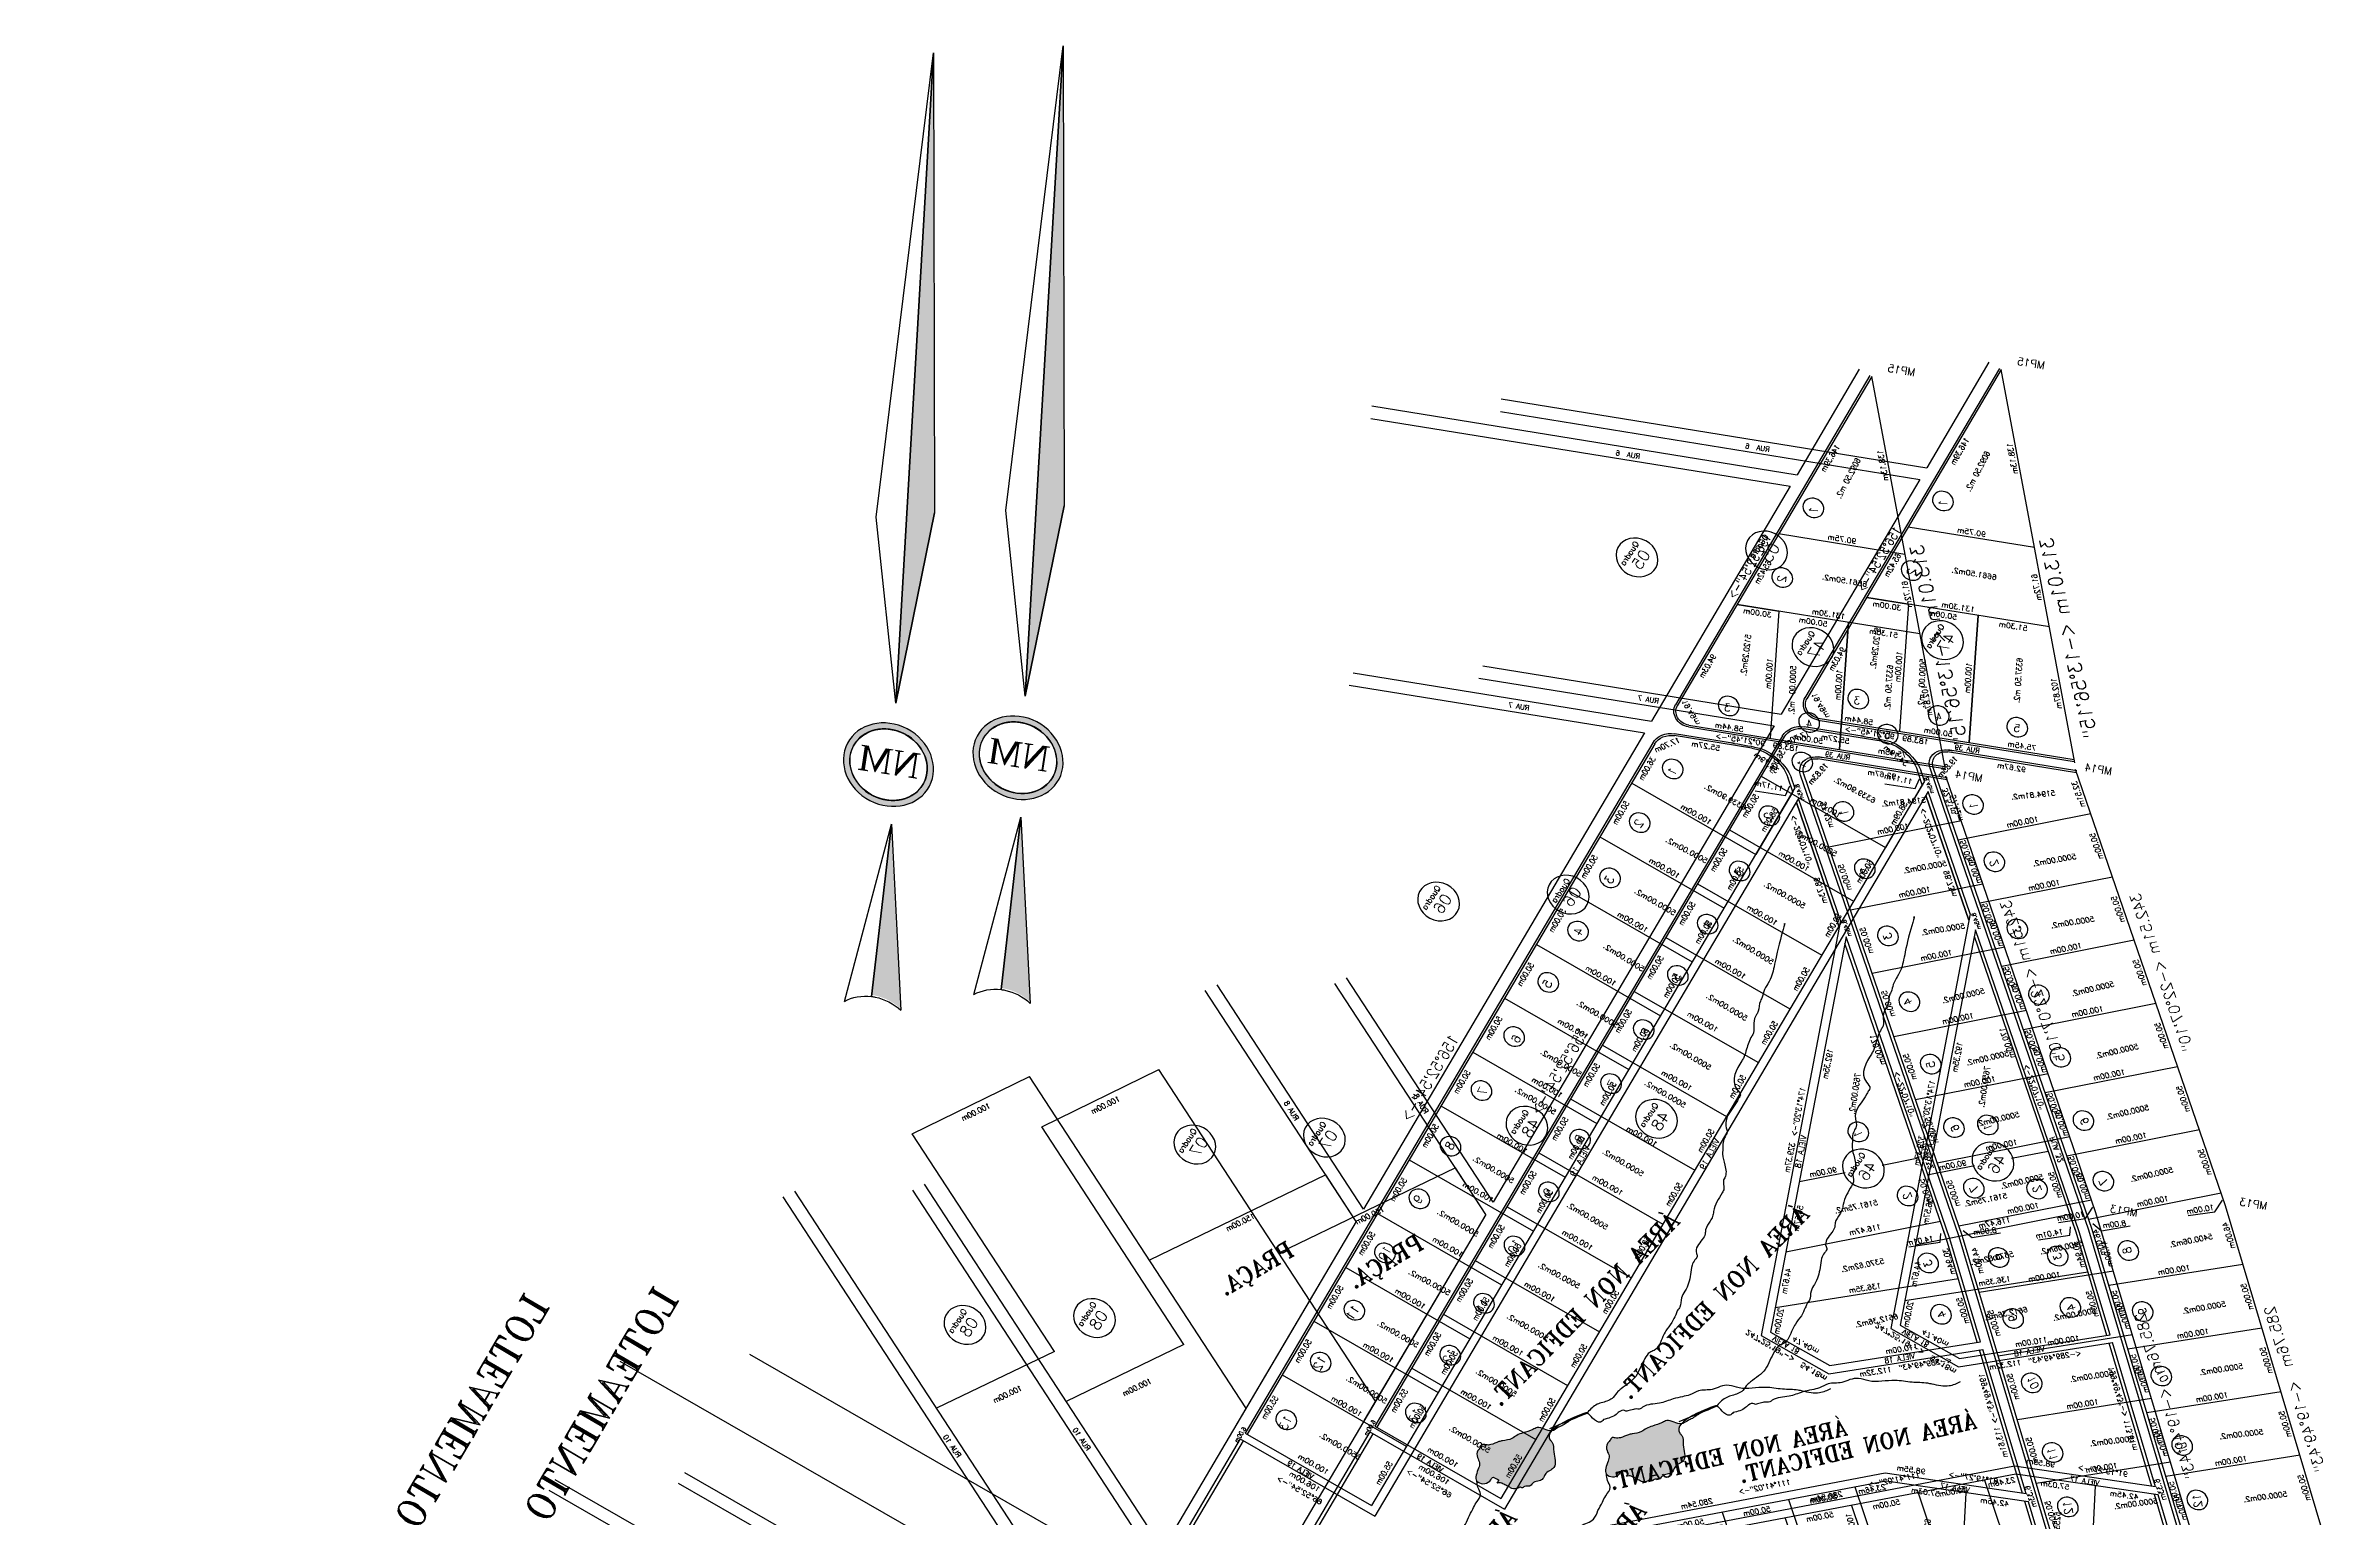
# Model space of a CAD drawing. Extents: x -23785941 to 8798891, y -8418521 to 21897894.
# Drawn here: x 3105478 to 3545974, y 5325285 to 5608624 of the extents above; entities that cross this region are included whole.
import ezdxf
from ezdxf.enums import TextEntityAlignment as Align

# ---------------------------------------------------------------- set-up
doc = ezdxf.new("R2010")
doc.units = 0
doc.header["$MEASUREMENT"] = 0
doc.header["$PDMODE"] = 34
doc.header["$PDSIZE"] = 1
doc.layers.get('0').update_dxf_attribs({"linetype": 'CONTINUOUS'})
for name, color, linetype in [('CALCADA', 3, 'CONTINUOUS'), ('REG60_100', 2, 'CONTINUOUS'), ('RUA', 1, 'CONTINUOUS'), ('TER_POLI', 5, 'CONTINUOUS'), ('VEGE', 102, 'CONTINUOUS'), ('VIEWPORT', 7, 'CONTINUOUS')]:
    doc.layers.add(name, color=color, linetype=linetype)
doc.styles.add('10MM', font='romans.shx', dxfattribs={"height": 40})
doc.styles.add('1_5MM', font='romans.shx', dxfattribs={"height": 6})
doc.styles.add('1MM', font='romans.shx', dxfattribs={"height": 4})
doc.styles.add('2_5MM', font='romans.shx', dxfattribs={"height": 10})
doc.styles.add('2MM', font='romans.shx', dxfattribs={"height": 8})
doc.styles.add('3MM', font='romans.shx', dxfattribs={"height": 12})

# ---------------------------------------------------------------- blocks, each defined once
blk = doc.blocks.new('A$C3D774E76')
for points in [[(-27071.4, -1293), (-26745.4, -1442.3), (-26596, -1479.7)], [(-26509.6, -1515.2), (-26381.1, -1581.2, -0.159042), (-26380.9, -1561.2, -0.01981), (-26380, -1558.8)]]:
    blk.add_hatch(color=5).paths.add_polyline_path(points)
h = blk.add_hatch(color=4)
h.paths.add_polyline_path([(-26517.4, -1495.1, 1), (-26582, -1495.1, 1)])
h.paths.add_polyline_path([(-26577.5, -1495.1, -1), (-26522, -1495.1, -1)], flags=16)
h = blk.add_hatch(color=140)
edge = h.paths.add_edge_path()
edge.add_spline(control_points=[(-26265.3, -2103.8), (-26266.6, -2104.1), (-26269.2, -2104.6), (-26268.2, -2101.5), (-26268.6, -2098.5), (-26261.4, -2100.1), (-26258.5, -2093.4), (-26259.5, -2090.9)], knot_values=[115.327452, 115.327452, 115.327452, 115.327452, 118.357913, 121.383088, 122.393725, 126.554079, 135.752083, 135.752083, 135.752083, 135.752083], degree=3, periodic=0)
edge.add_spline(control_points=[(-26259.5, -2090.9), (-26260.6, -2088.1), (-26267.4, -2087.9), (-26273.7, -2087.2), (-26276.3, -2083), (-26280.8, -2081.1), (-26284.4, -2082.3), (-26287.8, -2082), (-26288.6, -2085.2), (-26290.9, -2088.5), (-26294.8, -2090.8), (-26298.6, -2094.7), (-26301.6, -2098.8), (-26307, -2100.6), (-26311.5, -2104.4), (-26315.3, -2108.3), (-26322.4, -2111.5), (-26320.9, -2118.1), (-26322.7, -2120.7)], knot_values=[31.23915, 31.23915, 31.23915, 31.23915, 41.640246, 45.804788, 50.085304, 55.523839, 58.736896, 61.665313, 63.920934, 67.560565, 74.02093, 76.877172, 84.010755, 88.527727, 93.57187, 101.45722, 105.093834, 115.327452, 115.327452, 115.327452, 115.327452], degree=3, periodic=0)
edge.add_spline(control_points=[(-26322.7, -2120.7), (-26319.6, -2120.1), (-26316.5, -2120.7), (-26314.3, -2126.8), (-26306.9, -2129), (-26300.6, -2135.4), (-26294.1, -2133), (-26290.8, -2130.4), (-26286.8, -2131.4), (-26282.9, -2130.2), (-26281.1, -2127.2), (-26278.2, -2125.7), (-26274.7, -2125.6), (-26274.5, -2121.6), (-26271, -2121.6), (-26271.6, -2119.7), (-26269.1, -2118.3), (-26267.2, -2116.3), (-26267.4, -2113.2), (-26267.3, -2110.9), (-26267.3, -2108.5), (-26267.4, -2105.9), (-26266.2, -2104.7), (-26265.3, -2103.8)], knot_values=[58.763561, 58.763561, 58.763561, 58.763561, 67.40728, 69.664909, 76.941728, 89.140813, 92.334642, 96.846749, 100.887362, 104.081901, 108.360829, 110.618813, 113.812642, 117.449879, 119.707863, 120.716255, 122.143583, 127.190509, 128.198901, 131.224076, 134.251497, 135.259889, 138.897652, 138.897652, 138.897652, 138.897652], degree=3, periodic=0)
for p, q in [((-26720.6, -1407.6), (-27071.4, -1293)), ((-27071.4, -1293), (-26745.4, -1442.3)), ((-26596, -1479.7), (-26720.6, -1407.6)), ((-26027, -1521.6), (-26011.1, -1870.1)), ((-25901.3, -1909.5), (-25919, -1519.9)), ((-25891.3, -1909.1), (-25909.1, -1519.5)), ((-25994.9, -1913.8), (-26212.4, -1575)), ((-25983.3, -1913.3), (-26204, -1569.6)), ((-26296.6, -1629.1), (-26380.7, -1683.1)), ((-26194.9, -1787.4), (-26296.6, -1629.1)), ((-26983.2, -1678.3), (-27092, -1963.9)), ((-26973.9, -1681.9), (-27081.2, -1963.4)), ((-26225.8, -1924.3), (-26380.7, -1683.1)), ((-26194.9, -1787.4), (-26110.9, -1732.8)), ((-26787, -1753.1), (-26863.3, -1953.4)), ((-26776.8, -1754.6), (-26852.4, -1952.9)), ((-26410.5, -1932.8), (-26515.3, -1769.6)), ((-26399, -1932.2), (-26506.9, -1764.2)), ((-26420.7, -1898.4), (-26294.9, -1816.7)), ((-26399, -1932.2), (-26420.7, -1898.4)), ((-26399, -1932.2), (-25994.9, -1913.8)), ((-26852.4, -1952.9), (-26410.5, -1932.8)), ((-26848.3, -1962.7), (-26207.6, -1933.5)), ((-26399, -1932.2), (-26208.1, -1923.5)), ((-26207.7, -1932), (-26203.1, -2033.4)), ((-26201.8, -1930.7), (-26196.8, -2039.1)), ((-26512.3, -1947.4), (-26507.8, -2047.3)), ((-26462.4, -1945.1), (-26457.8, -2045)), ((-26412.4, -1942.9), (-26407.9, -2042.7)), ((-26362.5, -1940.6), (-26357.9, -2040.5)), ((-26312.5, -1938.3), (-26308, -2038.2)), ((-26262.6, -1936), (-26258, -2035.9)), ((-27189.8, -1968.3), (-27092, -1963.9)), ((-27081.2, -1963.4), (-26863.3, -1953.4)), ((-26812, -1961.1), (-26807.4, -2061)), ((-26762.1, -1958.8), (-26757.5, -2058.7)), ((-26712.1, -1956.5), (-26707.5, -2056.4)), ((-26662.2, -1954.3), (-26657.6, -2054.1)), ((-26612.2, -1952), (-26607.7, -2051.9)), ((-26562.3, -1949.7), (-26557.7, -2049.6)), ((-27075.4, -2056.4), (-27043.1, -1971.6)), ((-27024.5, -2091.3), (-26977.8, -1968.7)), ((-26977.8, -1968.7), (-26988.4, -1996.7)), ((-26881.2, -2024.2), (-26861.4, -1972.2)), ((-26988.4, -1996.7), (-26895, -2032.3)), ((-27006.3, -2043.4), (-26912.8, -2079)), ((-26912.8, -2079), (-27006.3, -2043.4)), ((-26869, -2063.8), (-26203.1, -2033.4)), ((-26862.8, -2069.5), (-26196.8, -2039.1)), ((-26852.2, -2040.2), (-26860.3, -2060.4)), ((-26865.5, -2063.6), (-26873.9, -2055.9)), ((-26860.3, -2060.4), (-26868.7, -2060)), ((-26865.5, -2063.6), (-26807.4, -2061)), ((-26931.2, -2155.3), (-26898.1, -2068.6)), ((-26839.6, -2103.8), (-26881.9, -2064.8)), ((-26881.9, -2064.8), (-26881.8, -2064.9)), ((-26859.2, -2069.4), (-26786.6, -2136.2)), ((-26786.6, -2136.2), (-26859.2, -2069.4)), ((-26907.3, -2177.4), (-26839.6, -2103.8)), ((-26612.9, -2312.4), (-26839.6, -2103.8)), ((-26786.6, -2136.2), (-26831.4, -2095)), ((-26786.6, -2136.2), (-26831.4, -2095)), ((-26870.5, -2211.2), (-26802.8, -2137.6)), ((-26791.8, -2134.9), (-26468.1, -2219.9)), ((-26416.3, -2341), (-26227.9, -2133.1)), ((-26782.3, -2143.5), (-26473.9, -2224.6)), ((-26605, -2303.4), (-26777.2, -2144.9)), ((-26411.1, -2344.2), (-26227.5, -2141.6)), ((-26833.7, -2245.1), (-26766, -2171.5)), ((-26796.9, -2278.9), (-26729.2, -2205.4)), ((-26614.5, -2219.2), (-26591.2, -2193.8)), ((-26615.3, -2293.9), (-26536.4, -2208.2)), ((-26493.2, -2219.5), (-26581.5, -2323.5)), ((-26468.1, -2219.9), (-26466.1, -2274.1)), ((-26294.6, -2215.7), (-26220.5, -2282.8)), ((-26473.9, -2224.6), (-26472.2, -2272)), ((-26760.1, -2312.8), (-26692.4, -2239.2)), ((-26652.1, -2260), (-26633.4, -2239.7)), ((-26328.2, -2252.7), (-26298.6, -2279.5)), ((-26723.3, -2346.7), (-26655.6, -2273.1)), ((-26585.8, -2282.6), (-26600.7, -2300.4)), ((-26472.2, -2272), (-26544.9, -2357.7)), ((-26466.1, -2274.1), (-26540.3, -2361.5)), ((-26605, -2303.4), (-26615.3, -2293.9)), ((-26605, -2303.4), (-26615.3, -2293.9)), ((-26600.7, -2300.4), (-26606.9, -2298.1)), ((-26361.8, -2289.8), (-26287.7, -2356.9)), ((-26686.5, -2380.5), (-26618.8, -2306.9)), ((-26615.4, -2318.8), (-26617.2, -2311.1)), ((-26402.7, -2490.8), (-26612.9, -2312.4)), ((-26581.4, -2323.4), (-26605, -2303.4)), ((-26543.3, -2355.7), (-26605, -2303.4)), ((-26543.3, -2355.7), (-26605, -2303.4)), ((-26629.3, -2334.9), (-26615.4, -2318.8)), ((-26395.4, -2326.8), (-26321.3, -2394)), ((-26644.1, -2417.1), (-26579.4, -2340.8)), ((-26453.9, -2434.9), (-26416.3, -2341)), ((-26449.1, -2439), (-26411.1, -2344.2)), ((-26452.9, -2432.5), (-26538.7, -2359.6)), ((-26452.9, -2432.5), (-26538.7, -2359.6)), ((-26606, -2449.4), (-26541.3, -2373.2)), ((-26671.1, -2382.7), (-26682, -2383.6)), ((-26432.3, -2397.2), (-26339.5, -2434.3)), ((-26567.9, -2481.8), (-26503.2, -2405.6)), ((-26529.8, -2514.1), (-26465.1, -2437.9)), ((-26395, -2481.7), (-26448.1, -2436.6))]:
    blk.add_line(p, q)
at = {"color": 5}
for p, q in [((-26596, -1479.7), (-27071.4, -1293)), ((-26596, -1479.7), (-26745.4, -1442.3)), ((-26931.2, -2155.3), (-26931.8, -2155))]:
    blk.add_line(p, q, dxfattribs=at)
for points in [[(-27071.4, -1293), (-26596, -1479.7), (-26720.6, -1407.6)], [(-26745.4, -1442.3), (-26596, -1479.7), (-27071.4, -1293)]]:
    blk.add_lwpolyline(points, close=True)
for points in [[(-26523.9, -1505.3, 1), (-26575.5, -1485, 1)], [(-26379.9, -1562, -0.01981), (-26379, -1559.6), (-26508.6, -1516.1), (-26380, -1582.1, -0.159042)], [(-26365.4, -1544.3), (-26508.6, -1516.1), (-26379, -1559.6, -0.161867)], [(-26380, -1582.1, -0.159042), (-26379.9, -1562, -0.01981), (-26379, -1559.6), (-26508.6, -1516.1)], [(-26508.6, -1516.1), (-26379, -1559.6, -0.161867), (-26365.4, -1544.3)], [(-26508.6, -1516.1), (-26379, -1559.6, -0.161867), (-26365.4, -1544.3)]]:
    blk.add_lwpolyline(points, format="xyb", close=True)
for centre, radius in [((-26549.7, -1495.1), 32.3), ((-26549.7, -1495.1), 27.8), ((-26286, -1955.7), 7.5), ((-26232.3, -1953.1), 7.5), ((-26588.6, -1970.3), 7.5), ((-26538.2, -1967.5), 7.5), ((-26487.3, -1966.3), 7.5), ((-26438.4, -1964), 7.5), ((-26387.3, -1960.2), 7.5), ((-26335.3, -1959.8), 7.5), ((-27074.5, -1984.7), 7.5), ((-27013.5, -1987.9), 7.5), ((-26837.2, -1982), 7.5), ((-26786.9, -1978.9), 7.5), ((-26736.7, -1978.4), 7.5), ((-26687.1, -1975.8), 7.5), ((-26639.7, -1973.9), 7.5), ((-26902.6, -1996.3), 7.5), ((-26920.7, -2051.4), 7.5), ((-26941.5, -2103.8), 7.5), ((-26870.3, -2101.4), 7.5), ((-26837.6, -2133.1), 7.5), ((-26798.5, -2169.1), 7.5), ((-26759.8, -2203.7), 7.5), ((-26648.5, -2214.1), 7.5), ((-26723.4, -2237.1), 7.5), ((-26687, -2271.9), 7.5), ((-26621.3, -2265.3), 7.5), ((-26651.4, -2303.8), 7.5), ((-26581.4, -2299.7), 7.5), ((-26549.7, -2324.2), 7.5), ((-26611.4, -2341.6), 7.5), ((-26573.5, -2370.3), 7.5), ((-26534.7, -2402.6), 7.5), ((-26493.1, -2438), 7.5), ((-26460.1, -2465), 7.5)]:
    blk.add_circle(centre, radius)
for centre in [(-26180.6, -1723.5), (-26393.7, -1807.5), (-26656.4, -1879.9), (-26974, -1891.5), (-26530.1, -2007), (-26975.6, -2029.4), (-26624.4, -2229.1)]:
    blk.add_circle(centre, 15, dxfattribs=at)
for centre, radius, start, end in [((-26853.9, -2034.6), 29.2, 159.1329, 227.3625), ((-26888.7, -2072.4), 10.2, 47.3759, 159.1329)]:
    blk.add_arc(centre, radius, start, end)
at = {"color": 140}
for points, start_tangent in [([(-26160, -2061.4), (-26172.7, -2068.5), (-26172.7, -2070.5), (-26174.6, -2082), (-26174.6, -2083.9), (-26179.7, -2087.3), (-26193.9, -2089.7), (-26205.4, -2089.7), (-26213.1, -2091.6), (-26222.8, -2097.4), (-26230.5, -2097.4), (-26238.2, -2097.4), (-26243.9, -2097.4), (-26251.6, -2097.4), (-26255.5, -2093.5), (-26259.5, -2090.9)], (0.958566, 0.284871)), ([(-26349.2, -2137.1), (-26337, -2129), (-26335, -2128), (-26330.9, -2126), (-26327.9, -2124), (-26322.8, -2120.9), (-26319.8, -2110.9), (-26316.8, -2108.8), (-26310.7, -2103.8), (-26306.7, -2100.8), (-26302.7, -2098.8), (-26297.6, -2093.7), (-26295.6, -2091.7), (-26290.5, -2087.7), (-26288.5, -2084.6), (-26287.5, -2082.6), (-26284.6, -2082.1), (-26281.5, -2081.6), (-26276.4, -2083.6), (-26273.4, -2086.6), (-26269.3, -2087.7), (-26259.5, -2090.9), (-26264.3, -2098.8), (-26268.3, -2099.8), (-26268.3, -2100.8), (-26268.3, -2103.8), (-26265.3, -2103.8)], (-0.950762, -0.309921)), ([(-26323.9, -2118.9), (-26349.2, -2137.1), (-26315.8, -2123), (-26314.8, -2125), (-26308.7, -2129), (-26297.6, -2134.1), (-26294.6, -2133), (-26290.5, -2131), (-26286.5, -2131), (-26283.5, -2130), (-26280.4, -2127), (-26278.4, -2126), (-26275.4, -2125), (-26273.4, -2122), (-26271.4, -2120.9), (-26271.4, -2119.9), (-26270.3, -2118.9), (-26267.3, -2114.9), (-26267.3, -2113.9), (-26267.3, -2110.9), (-26267.3, -2107.8), (-26267.3, -2106.8), (-26265.3, -2103.8)], (-0.968465, -0.249151)), ([(-26444.1, -2160.3), (-26436, -2159.3), (-26430.9, -2159.3), (-26417.8, -2158.3), (-26414.8, -2156.3), (-26408.7, -2155.3), (-26400.7, -2155.3), (-26392.6, -2155.3), (-26385.5, -2153.3), (-26378.4, -2150.3), (-26375.4, -2149.2), (-26369.4, -2148.2), (-26365.3, -2146.2), (-26358.5, -2140.5), (-26349.2, -2137.1)], (-0.969596, -0.244712)), ([(-26350.1, -2149.4), (-26347.1, -2148.2), (-26347.1, -2142.1), (-26349.2, -2137.1)], (-0.963725, -0.266897)), ([(-26455.9, -2280), (-26449, -2274.5), (-26444, -2263.4), (-26443, -2260.4), (-26437.9, -2250.3), (-26432.9, -2239.2), (-26422.8, -2223.1), (-26420.8, -2216), (-26416.7, -2211), (-26411.7, -2206.9), (-26405.6, -2198.9), (-26399.6, -2194.8), (-26395.5, -2190.8), (-26390.5, -2185.8), (-26382.4, -2178.7), (-26378.4, -2173.7), (-26373.3, -2169.6), (-26371.3, -2168.6), (-26369.3, -2165.6), (-26368.3, -2164.6), (-26365.2, -2161.6), (-26364.2, -2160.5), (-26364.2, -2159.5), (-26361.2, -2156.5), (-26358.3, -2155.5), (-26350.1, -2149.4)], (-0.629662, -0.77687))]:
    blk.add_spline(points, degree=3, dxfattribs=dict(at, start_tangent=start_tangent))
blk.add_open_spline([(-26768.2, -2101.2), (-26772.3, -2100.9), (-26736.2, -2106.6), (-26730.8, -2111.3), (-26713.2, -2109.7), (-26708.4, -2111.4), (-26702.9, -2111), (-26698.8, -2113.5), (-26692.6, -2113.1), (-26686.6, -2113.5), (-26681.5, -2117.6), (-26674.2, -2116.9), (-26667.2, -2117.8), (-26660.1, -2119.4), (-26649.3, -2118.6), (-26635.7, -2117.7), (-26632, -2129.7), (-26628.4, -2129.1), (-26619.6, -2129.7), (-26607.6, -2125.2), (-26600, -2133.5), (-26596.6, -2133.2), (-26593.6, -2133.2), (-26590.4, -2133.7), (-26586.7, -2135.8), (-26581.3, -2137.2), (-26575.5, -2142.7), (-26569.2, -2146.7), (-26562.9, -2145.9), (-26559.6, -2149.8), (-26550.4, -2149.3), (-26542.3, -2148.8), (-26534.5, -2151.5), (-26529.1, -2151.3), (-26523.9, -2150.4), (-26518.8, -2152.8), (-26512.1, -2152.2), (-26504.6, -2150.2), (-26500.8, -2155.2), (-26496.8, -2154), (-26491.5, -2154.1), (-26483.1, -2157.3), (-26474, -2158.9), (-26464.7, -2157.6), (-26459.2, -2161), (-26455.1, -2159.7), (-26452.3, -2160.1), (-26451.2, -2160.2)], degree=3, knots=[0, 0, 0, 0, 12.316159, 49.003896, 56.027484, 62.132287, 64.139643, 72.411559, 75.424752, 82.519722, 90.160016, 93.168891, 104.252545, 111.347198, 114.528114, 137.280539, 142.295547, 144.302903, 147.311779, 169.411193, 175.259772, 177.267128, 179.274484, 184.389745, 186.633133, 192.035431, 200.664369, 210.545104, 212.55246, 219.284631, 223.055677, 239.379027, 243.516808, 247.527203, 255.556627, 258.728558, 263.74479, 275.830506, 277.246964, 281.261676, 286.277908, 293.582224, 307.77612, 313.793872, 321.098188, 324.879569, 327.457458, 327.457458, 327.457458, 327.457458], dxfattribs=at)
blk.add_spline([(-26451.2, -2160.2), (-26444.1, -2160.3)], degree=3, dxfattribs=at)
for p in [(-27189.3, -1978.3), (-26931.2, -2155.3), (-26612.9, -2312.4), (-26605, -2303.4), (-26679.2, -2387.3)]:
    blk.add_point(p)
at = {"layer": 'CALCADA'}
for p, q in [((-26848.3, -1961.2), (-26207.7, -1932)), ((-26201.8, -1930.7), (-26008.7, -1921.9)), ((-27189.4, -1976.8), (-26883.7, -1962.9)), ((-26872.8, -1978.2), (-26938.3, -2150.1)), ((-26878.2, -2012), (-26862.8, -1971.7)), ((-26869, -2063.8), (-26875.3, -2058)), ((-26932.6, -2154.8), (-26899.6, -2068.1)), ((-26837.9, -2101.9), (-26880.2, -2063)), ((-26791.8, -2134.9), (-26862.8, -2069.5)), ((-26611.3, -2310.5), (-26837.9, -2101.9)), ((-26606.6, -2305.2), (-26782.3, -2143.5)), ((-26401.1, -2488.9), (-26611.3, -2310.5)), ((-26544.9, -2357.7), (-26606.6, -2305.2)), ((-26453.9, -2434.9), (-26540.3, -2361.5)), ((-26396.4, -2483.7), (-26449.1, -2439))]:
    blk.add_line(p, q, dxfattribs=at)
for centre, radius, start, end in [((-26883.4, -1974.2), 11.3, 339.1329, 92.6137), ((-26696.5, -2085), 195.8, 158.1032, 163.7244), ((-26850, -2034.3), 34.6, 173.1538, 223.2731), ((-26888, -2071.6), 11.6, 47.8298, 124.6344), ((-26882.3, -2076.9), 19.4, 129.622, 163.2796)]:
    blk.add_arc(centre, radius, start, end, dxfattribs=at)
at = {"layer": 'CALCADA', "linetype": 'ByBlock'}
blk.add_arc((-26847.3, -1978), 16.8, 92.6137, 159.1329, dxfattribs=at)
at = {"layer": 'REG60_100'}
blk.add_line((-26658.4, -2367.3), (-26671.1, -2382.7), dxfattribs=at)
at = {"layer": 'TER_POLI'}
for p, q in [((-26201.6, -1933.2), (-26008.6, -1924.4)), ((-27189.3, -1978.3), (-26883.6, -1964.4)), ((-26937.6, -2151), (-27189.3, -1978.3)), ((-26679.2, -2387.3), (-26933.2, -2153.5)), ((-26461.4, -2572.2), (-26679.2, -2387.3))]:
    blk.add_line(p, q, dxfattribs=at)
at = {"layer": 'VIEWPORT'}
for p, q in [((-26874.2, -1977.7), (-26939.7, -2149.5)), ((-26878.2, -2012), (-26877.5, -2010.1)), ((-26877.5, -2010.1), (-26878.2, -2012)), ((-26882.6, -2023.6), (-26882.6, -2023.6))]:
    blk.add_line(p, q, dxfattribs=at)
blk.add_arc((-26883.4, -1974.2), 9.84, 339.1329, 92.6137, dxfattribs=at)
at = {"layer": 'VIEWPORT', "linetype": 'ByBlock'}
blk.add_arc((-26847.3, -1978), 15.3, 92.6137, 159.1329, dxfattribs=at)
at = {"layer": 'VIEWPORT'}
for p in [(-26883.6, -1964.4), (-26848, -1962.7), (-26874.2, -1977.7), (-26861.5, -1972.5), (-26881.2, -2024.2), (-26881.2, -2024.2), (-26873.7, -2056.1), (-26898.1, -2068.6), (-26881.9, -2064.8), (-26939.7, -2149.5)]:
    blk.add_point(p, dxfattribs=at)
at = {"color": 1}
for s, height, rotation, style, p in [('156%%d52\'54"->', 8, 2.6137, '2MM', (-26528.1, -1931.5)), ('156%%d52\'54"->', 6, 2.6137, '2MM', (-27009.6, -1964.1)), ('313.01m <-13%%d56\'15"', 10, 323.4737, '2_5MM', (-27023.3, -2106.9)), ('<-22%%d07\'10"', 4, 314.6472, '1MM', (-26692.2, -2230.6)), ('342.51m <-22%%d07\'10" ', 8, 317.3759, '2MM', (-26818.7, -2274.4)), ('285.76m  <-19%%d49\'43"', 8, 318.8919, '2MM', (-26574.4, -2489.8))]:
    blk.add_text(s, height=height, rotation=rotation, dxfattribs=dict(at, style=style)).set_placement(p, align=Align.MIDDLE)
at = {"style": '1MM'}
for s, rotation, p in [('50.00m', 2.6137, (-26437.2, -1948)), ('10.00m', 49.3159, (-26667.5, -2373.1)), ('6.33m', 316.7691, (-26453.5, -2438.8))]:
    blk.add_text(s, height=4, rotation=rotation, dxfattribs=at).set_placement(p, align=Align.MIDDLE)
at = {"attachment_point": 1}
for s, insert, char_height, width, rotation, style in [('\\Fromant.shx;LOTEAMENTO SÍTIOS   DE   RECREIO   MIRELA', (-26042, -1440.5), 20, 1839.209, 2.4651, '10MM'), ('\\fRomantic|b0|i0|c2|p2;NM', (-26569.7, -1512.2), 20, 178.26, 68.5592, '10MM'), ('\\Fromant.shx;PRAÇA.', (-26359.9, -1895.5), 12, 149.798, 28.3894, '3MM'), ('7', (-26541.1, -1965.4), 6, 3.942, 1.1608, '1_5MM'), ('8', (-26490.4, -1962.8), 6, 4.927, 1.0523, '1_5MM'), ('9', (-26441, -1960.9), 6, 7.631, 10.8017, '1_5MM'), ('10', (-26393, -1957.3), 6, 2.438, 0.2492, '1_5MM'), ('11', (-26339.3, -1956.9), 6, 3.251, 4.7176, '1_5MM'), ('12', (-26291, -1952.5), 6, 3.251, 1.7616, '1_5MM'), ('13', (-26235.8, -1950.3), 6, 1.625, 358.5458, '1_5MM'), ('VIELA 19', (-26203.5, -1988.2), 4, 603.212, 94.2795, '1MM'), ('1', (-26838.1, -1979.3), 6, 1.625, 358.5458, '1_5MM'), ('2', (-26789.3, -1975.8), 6, 11.198, 6.5852, '1_5MM'), ('3', (-26738.4, -1975.6), 6, 7.465, 2.8532, '1_5MM'), ('4', (-26690.2, -1973.2), 6, 5.226, 1.9776, '1_5MM'), ('5', (-26641.2, -1970.8), 6, 8.212, 0.0702, '1_5MM'), ('6', (-26590.9, -1969.3), 6, 3.942, 1.6759, '1_5MM'), ('1', (-27074.2, -1981.8), 6, 1.625, 338.5468, '1_5MM'), ('2', (-27014.1, -1984.4), 6, 11.198, 343.3688, '1_5MM'), ('3', (-26904.9, -1997.2), 6, 7.465, 66.3078, '1_5MM'), ('4', (-26923.5, -2053.2), 6, 5.226, 69.7458, '1_5MM'), ('5', (-26944.6, -2105.1), 6, 8.212, 67.1041, '1_5MM'), ('1', (-26869.7, -2098.4), 6, 1.625, 322.9848, '1_5MM'), ('2', (-26836, -2129.6), 6, 11.198, 316.1208, '1_5MM'), ('3', (-26797.6, -2165.3), 6, 7.465, 316.8237, '1_5MM'), ('VIELA 18', (-26625.2, -2179.7), 4, 603.212, 345.4471, '1MM'), ('4', (-26758.3, -2199), 6, 5.226, 310.7273, '1_5MM'), ('1', (-26646.3, -2211), 6, 1.625, 313.5219, '1_5MM'), ('5', (-26723, -2233.4), 6, 8.212, 323.2238, '1_5MM'), ('VIELA 18', (-26468.9, -2228), 4, 603.212, 272.031, '1MM'), ('2', (-26620.8, -2261.4), 6, 11.198, 317.1028, '1_5MM'), ('6', (-26686.1, -2269.1), 6, 3.942, 309.7881, '1_5MM'), ('7', (-26650.4, -2300.5), 6, 3.942, 316.1363, '1_5MM'), ('3', (-26580.4, -2296), 6, 7.465, 314.8159, '1_5MM'), ('VIELA 18', (-26512.4, -2320.3), 4, 603.212, 48.743, '1MM'), ('4', (-26549.7, -2320.9), 6, 5.226, 318.6889, '1_5MM'), ('8', (-26611, -2337.1), 6, 4.927, 321.9344, '1_5MM'), ('9', (-26573.1, -2366.3), 6, 7.631, 317.4343, '1_5MM'), ('VIELA 17', (-26437.6, -2398.2), 4, 603.212, 69.1975, '1MM'), ('10', (-26536.2, -2397.7), 6, 2.438, 310.6249, '1_5MM'), ('11', (-26493.6, -2432.8), 6, 3.251, 319.6932, '1_5MM'), ('12', (-26462.2, -2460), 6, 3.251, 327.452, '1_5MM')]:
    blk.add_mtext(s, dxfattribs=dict(at, insert=insert, char_height=char_height, width=width, rotation=rotation, style=style))
at = {"color": 1, "char_height": 4, "attachment_point": 1, "rotation": 5.0339, "style": '1MM'}
for insert in [(-26191.7, -1716.5), (-26404.7, -1800.5), (-26985.1, -1884.5), (-26667.5, -1872.9), (-26541.1, -2000), (-26986.7, -2022.4), (-26635.5, -2222.2)]:
    blk.add_mtext('Quadra', dxfattribs=dict(at, insert=insert))
at = {"color": 1, "attachment_point": 1}
for s, insert, char_height, width, rotation, style in [('08', (-26188.8, -1723.3), 8, 20.682, 5.0339, '2MM'), ('07', (-26401.9, -1807.3), 8, 20.682, 5.0339, '2MM'), ('06', (-26664.6, -1879.7), 8, 20.682, 5.0339, '2MM'), ('05', (-26982.2, -1891.3), 8, 20.682, 5.0339, '2MM'), ('MP15', (-27211.1, -2003.1), 6, 33.373, 69.4954, '1_5MM'), ('48', (-26538.3, -2006.8), 8, 20.682, 5.0339, '2MM'), ('47', (-26983.8, -2029.2), 8, 20.682, 5.0339, '2MM'), ('MP14', (-26948.1, -2175.9), 6, 38.617, 69.4954, '1_5MM'), ('46', (-26632.6, -2229), 8, 20.682, 5.0339, '2MM'), ('MP13', (-26697.3, -2412.4), 6, 29.559, 69.4954, '1_5MM')]:
    blk.add_mtext(s, dxfattribs=dict(at, insert=insert, char_height=char_height, width=width, rotation=rotation, style=style))
at = {"insert": (-26538, -2049.2), "char_height": 4, "width": 603.212, "attachment_point": 1, "style": '1MM'}
blk.add_mtext('VIELA 19', dxfattribs=at)
at = {"layer": 'REG60_100', "style": '1MM'}
for s, height, rotation, p in [('100.00m', 4, 33.0251, (-26335.9, -1661.5)), ('100.00m', 4, 33.0251, (-26147.5, -1772.3)), ('150.00m', 4, 33.0251, (-26355.6, -1860.9)), ('6.00m', 3, 2.6137, (-26204.8, -1929.4)), ('50.00m', 4, 2.6137, (-26487.2, -1950.3)), ('50.00m', 4, 2.6137, (-26387.3, -1945.7)), ('50.00m', 4, 2.6137, (-26337.3, -1943.4)), ('50.00m', 4, 2.6137, (-26287.4, -1941.1)), ('55.00m', 4, 2.6137, (-26234.9, -1938.8)), ('17.70m', 4, 35.8731, (-26852.4, -1970.9)), ('36.00m', 4, 2.6137, (-26828.1, -1965.9)), ('50.00m', 4, 2.6137, (-26786.9, -1963.9)), ('50.00m', 4, 2.6137, (-26736.9, -1961.7)), ('50.00m', 4, 2.6137, (-26687, -1959.4)), ('50.00m', 4, 2.6137, (-26637, -1957.1)), ('50.00m', 4, 2.6137, (-26587.1, -1954.8)), ('50.00m', 4, 2.6137, (-26537.1, -1952.5)), ('146.39m', 4, 2.6136, (-27116, -1979)), ('65.42m', 4, 2.6136, (-27010.3, -1974.1)), ('30.00m', 4, 69.1328, (-26979.4, -1984.1)), ('94.03m', 4, 2.6136, (-26923.1, -1970.2)), ('19.49m', 4, 305.8731, (-26883.9, -1975.1)), ('100.00m', 4, 92.6137, (-26364.2, -1990.7)), ('100.00m', 4, 92.6137, (-26314.2, -1988.4)), ('100.00m', 4, 92.6137, (-26264.3, -1986.1)), ('100.00m', 4, 92.6137, (-26210.9, -1984.2)), ('58.44m', 4, 69.1328, (-26887.8, -2003.6)), ('55.27m', 4, 69.1329, (-26865.8, -1995.1)), ('100.00m', 4, 92.6137, (-26763.8, -2008.9)), ('100.00m', 4, 92.6137, (-26713.8, -2006.7)), ('100.00m', 4, 92.6137, (-26663.9, -2004.4)), ('100.00m', 4, 92.6137, (-26616, -2004.3)), ('100.00m', 4, 92.6137, (-26564.8, -2007.2)), ('100.00m', 4, 92.6137, (-26512.2, -2003.7)), ('100.00m', 4, 92.6137, (-26464.9, -1998.3)), ('100.00m', 4, 92.6137, (-26414.9, -1997.3)), ('138.13m', 4, 325.5578, (-27130.1, -2014.1)), ('90.75m', 4, 69.1328, (-27063, -2012.6)), ('50.00m', 4, 69.1328, (-26993.6, -2021.5)), ('100.00m', 4, 339.1336, (-26940.3, -2010.8)), ('100.00m', 4, 92.6137, (-26813.7, -2011.2)), ('131.30m', 4, 69.1328, (-27004.9, -2028.6)), ('34.79m', 4, 102.9937, (-26876.5, -2037.9)), ('55.00m', 4, 2.6137, (-26230.7, -2030.7)), ('11.17m', 4, 72.4515, (-26860.9, -2047)), ('50.00m', 4, 2.6137, (-26582.9, -2046.7)), ('50.00m', 4, 2.6137, (-26532.9, -2044.5)), ('50.00m', 4, 2.6137, (-26483, -2042.2)), ('50.00m', 4, 2.6137, (-26433, -2039.9)), ('50.00m', 4, 2.6137, (-26383.1, -2037.6)), ('50.00m', 4, 2.6137, (-26333.1, -2035.3)), ('50.00m', 4, 2.6137, (-26283.2, -2033.1)), ('51.30m', 4, 69.1328, (-27011.7, -2068.8)), ('100.00m', 4, 339.1336, (-26958.1, -2057.5)), ('50.00m', 4, 69.1328, (-26908.8, -2056.6)), ('58.09m', 4, 2.6145, (-26836.6, -2058.3)), ('50.00m', 4, 2.6137, (-26782.6, -2055.9)), ('50.00m', 4, 2.6137, (-26732.7, -2053.6)), ('50.00m', 4, 2.6137, (-26682.8, -2051.3)), ('50.00m', 4, 2.6137, (-26632.8, -2049)), ('61.72m', 4, 325.5578, (-27047.7, -2070.6)), ('19.83m', 4, 12.8581, (-26887.8, -2073.5)), ('8.45m', 3, 316.0917, (-26867.4, -2068.2)), ('57.42m', 4, 319.4226, (-26861.6, -2092.4)), ('75.45m', 4, 69.1328, (-26930, -2112.9)), ('92.67m', 4, 69.1329, (-26910.9, -2113.4)), ('98.73m', 4, 318.1612, (-26805.5, -2112.9)), ('102.87m', 4, 325.5578, (-26979.8, -2117.1)), ('50.00m', 4, 317.3759, (-26823.9, -2123.7)), ('100.00m', 4, 47.3759, (-26876.4, -2137.9)), ('8.45m', 3, 316.0917, (-26788.6, -2141.2)), ('32.51m', 4, 317.3759, (-26916.5, -2163.4)), ('50.00m', 4, 317.3759, (-26787.1, -2157.5)), ('100.00m', 4, 47.3759, (-26839.6, -2171.7)), ('192.35m', 4, 345.2731, (-26685.2, -2173.2)), ('50.00m', 4, 317.3759, (-26886.2, -2191.4)), ('50.00m', 4, 317.3759, (-26750.3, -2191.4)), ('100.00m', 4, 47.3759, (-26802.8, -2205.6)), ('170.00m', 4, 316.6591, (-26713.6, -2199.6)), ('90.00m', 4, 47.3759, (-26607.1, -2205.5)), ('56.57m', 4, 345.2731, (-26564.8, -2204.9)), ('50.00m', 4, 317.3759, (-26849.4, -2225.2)), ('50.00m', 4, 317.3759, (-26713.5, -2225.2)), ('44.67m', 4, 345.2731, (-26515.9, -2217.7)), ('100.00m', 4, 47.3759, (-26766, -2239.4)), ('20.00m', 4, 345.2731, (-26484.6, -2225.9)), ('50.00m', 4, 47.8115, (-26308.5, -2236.9)), ('50.00m', 4, 317.3759, (-26812.6, -2259.1)), ('50.00m', 4, 317.3759, (-26676.7, -2259.1)), ('116.47m', 4, 47.379, (-26581.8, -2250.1)), ('47.40m', 4, 270.9709, (-26477.7, -2250.4)), ('100.00m', 4, 317.8115, (-26312.2, -2261.2)), ('100.00m', 4, 47.3759, (-26729.2, -2273.3)), ('50.00m', 4, 317.3759, (-26630.6, -2275.4)), ('136.35m', 4, 49.6667, (-26540.4, -2268.9)), ('50.00m', 4, 47.8115, (-26342, -2274)), ('50.00m', 4, 317.3759, (-26775.8, -2292.9)), ('50.00m', 4, 317.3759, (-26639.9, -2292.9)), ('14.01m', 4, 48.8613, (-26594.3, -2287.6)), ('100.00m', 4, 47.3759, (-26692.4, -2307.2)), ('30.94m', 4, 319.6667, (-26589.9, -2312.3)), ('110.00m', 4, 49.6667, (-26510.8, -2311.3)), ('50.00m', 4, 47.8115, (-26375.6, -2311)), ('50.00m', 4, 317.3759, (-26739, -2326.8)), ('100.00m', 4, 47.3759, (-26655.6, -2341)), ('8.00m', 4, 52.5659, (-26625.1, -2324.7)), ('44.00m', 4, 321.9904, (-26601.1, -2329.7)), ('50.00m', 4, 319.6667, (-26560.1, -2336.8)), ('23.46m', 4, 47.8115, (-26400.3, -2338.2)), ('50.00m', 4, 317.3759, (-26702.2, -2360.6)), ('50.00m', 4, 319.6667, (-26562.9, -2360.1)), ('57.03m', 4, 68.1712, (-26418, -2372.2)), ('100.00m', 4, 49.6667, (-26614.8, -2376.4)), ('46.00m', 4, 319.6667, (-26659.1, -2399.1)), ('50.00m', 4, 319.6667, (-26524.8, -2392.4)), ('100.00m', 4, 49.6667, (-26576.7, -2408.7)), ('42.45m', 4, 68.1712, (-26436.5, -2418.3)), ('50.00m', 4, 319.6667, (-26622.5, -2430.2)), ('50.00m', 4, 319.6667, (-26486.7, -2424.8)), ('100.00m', 4, 49.6667, (-26538.6, -2441.1)), ('50.00m', 4, 319.6667, (-26584.4, -2462.6)), ('50.00m', 4, 319.6667, (-26448.6, -2457.1)), ('100.00m', 4, 49.6667, (-26500.5, -2473.4)), ('50.00m', 4, 319.6667, (-26546.2, -2494.9)), ('50.00m', 4, 319.6667, (-26508.1, -2527.3))]:
    blk.add_text(s, height=height, rotation=rotation, dxfattribs=at).set_placement(p, align=Align.MIDDLE)
for s, rotation, p in [('5000.00m2.', 93.5582, (-26432.4, -1995.5)), (' 5000.00m2.', 92.721, (-26331.3, -1995.8)), ('5000.00m2.', 94.6594, (-26280.4, -1992.9)), ('5500.00m2.', 93.5582, (-26230.5, -1994.8)), ('5120.29m2.', 341.9229, (-26946.2, -1993.4)), ('5000.00m2.', 94.6594, (-26682.2, -2012.4)), ('5000.00m2.', 93.5582, (-26584, -2007.7)), ('5000.00m2.', 93.5582, (-26547.8, -2004.2)), ('5000.00m2.', 93.5582, (-26483.5, -2000.3)), ('5000.00m2.', 91.178, (-26379.7, -1997.3)), ('6661.50m2.', 69.7204, (-27031.4, -2028.5)), ('6339.90m2.', 91.3125, (-26833.6, -2023.5)), ('5000.00m2.', 91.178, (-26781.5, -2016.8)), (' 5000.00m2.', 92.721, (-26733.1, -2015.3)), ('5000.00m2.', 93.5582, (-26632.3, -2014.3)), ('5000.00  m2.', 337.6742, (-26938.8, -2033.4)), ('6337.50 m2.', 339.2087, (-26976.4, -2092.2)), ('5194.81m2.', 53.4104, (-26896.7, -2137.3)), ('5000.00m2.', 48.6427, (-26858.6, -2171.7)), (' 5000.00m2.', 49.4731, (-26822, -2204)), ('7650.00m2.', 343.4638, (-26675.4, -2202.6)), ('5000.00m2.', 45.3291, (-26781.6, -2237.1)), ('5161.75m2.', 47.2414, (-26592.2, -2238.9)), ('5370.62m2.', 47.2414, (-26553.1, -2261.8)), ('5000.00m2.', 45.6624, (-26746.3, -2272.2)), ('6612.36m2.', 47.2414, (-26519, -2288.3)), ('5000.00m2.', 45.3291, (-26706.9, -2298.5)), ('5000.00m2.', 45.6624, (-26671.6, -2333.5)), ('5400.06m2.', 47.2414, (-26639.3, -2379.2)), ('6253.00m2.', 335.8682, (-26386.4, -2391.6)), ('5000.00m2.', 48.6427, (-26596.6, -2408.8)), (' 5000.00m2.', 50.1856, (-26559.9, -2440.4)), ('5000.00m2.', 52.124, (-26520.4, -2472.7)), ('5000.00m2.', 51.0228, (-26485, -2507.8))]:
    blk.add_text(s, height=4, rotation=rotation, dxfattribs=at).set_placement(p, align=Align.BOTTOM_CENTER)
blk.add_text(' 6092.50 m2.', height=4, dxfattribs=at).set_placement((-27109.9, -1999.8), align=Align.BOTTOM_CENTER)
at = {"layer": 'RUA', "style": '1MM'}
for s, rotation, p in [('106.00m', 92.6137, (-26195.4, -1984.4)), ('66%%d52\'54"->', 92.6137, (-26187.4, -1984)), ('183.89  90%%d21\'45"->', 69.1323, (-26887.4, -2025.8)), ('<-202%%d07\'10"', 315.7833, (-26834.3, -2084.7)), ('174%%d13\'20"->  329.37m', 345.2731, (-26626.3, -2174.2)), ('247%%d25\'19"->  54.18m', 273.7114, (-26463.3, -2241.7)), ('280.54m', 47.8115, (-26325.1, -2234.4)), ('111%%d41\'02"->', 47.8115, (-26362.2, -2271)), ('<-289%%d49\'43"  112.32m', 49.6667, (-26499.4, -2319.5)), ('98.55m', 68.1712, (-26428.5, -2356.1)), ('199%%d49\'43"-> 113.61m', 320.1787, (-26497.1, -2389.4)), ('91%%d19\'27"->', 68.1712, (-26445.9, -2397.2))]:
    blk.add_text(s, height=4, rotation=rotation, dxfattribs=at).set_placement(p, align=Align.MIDDLE)
at = {"layer": 'RUA', "char_height": 4, "width": 808.839, "attachment_point": 1, "style": '1_5MM'}
for s, insert, rotation in [('RUA 10', (-26086.9, -1763.5), 121.2974), ('RUA  6', (-27048.7, -1860.2), 68.4679), ('RUA 8', (-26450.9, -1863.8), 124.5842), ('RUA 7', (-26829.2, -1872.9), 68.4679), ('RUA 39', (-26912.9, -2087.6), 68.4679), ('RUA 32', (-26662.3, -2256.5), 317.5626)]:
    blk.add_mtext(s, dxfattribs=dict(at, insert=insert, rotation=rotation))
at = {"layer": 'VEGE', "char_height": 12, "width": 262.446, "attachment_point": 1, "style": '3MM'}
for insert, rotation in [((-26522.8, -2122.1), 14.7096), ((-26251.5, -2116.7), 11.6712), ((-26439.8, -2298.5), 45.3415)]:
    blk.add_mtext('\\Fromant.shx;ÁREA NON EDFICANT.', dxfattribs=dict(at, insert=insert, rotation=rotation))

msp = doc.modelspace()

# ---------------------------------------------------------------- block references
at = {"linetype": 'Continuous', "xscale": 240.4782668173248, "yscale": -275.6364145158877, "zscale": 240.4782668173248, "rotation": 242.429606072689}
for p in [(-27732, 2762), (-52668, 1427)]:
    msp.add_blockref('A$C3D774E76', p, dxfattribs=at)

doc.saveas('drawing.dxf')
